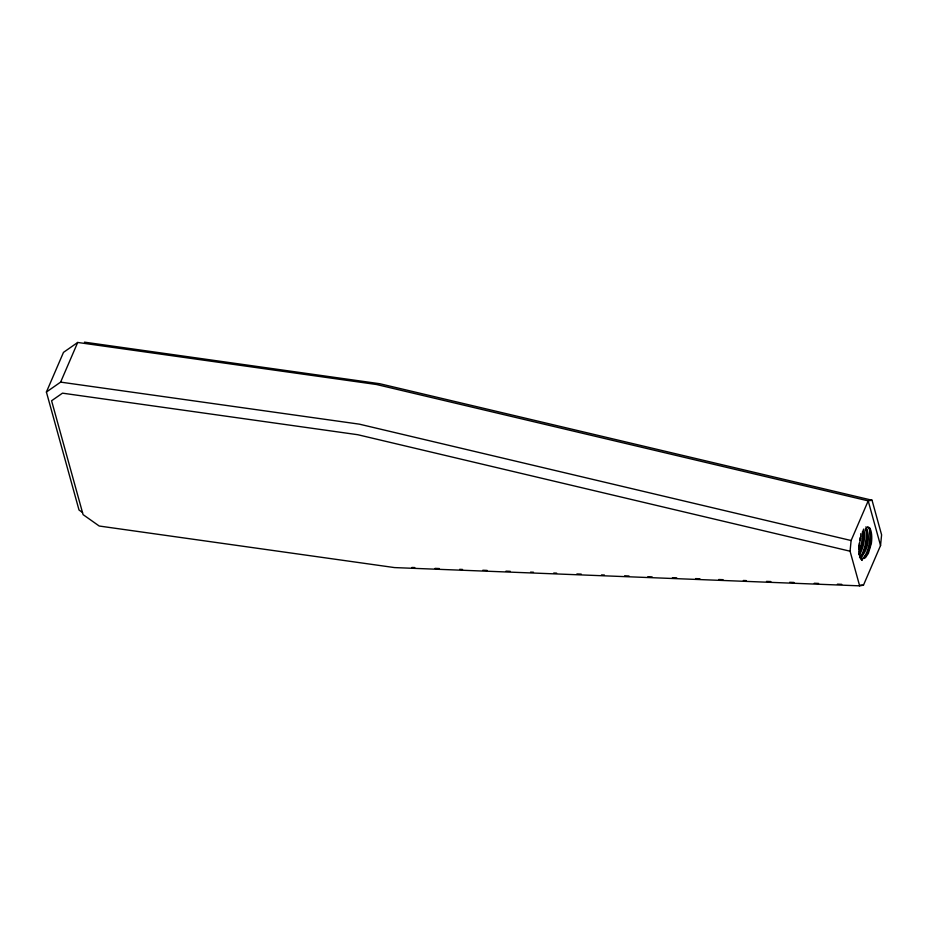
<?xml version="1.0" encoding="UTF-8"?>
<svg xmlns="http://www.w3.org/2000/svg" width="928" height="928" viewBox="0 0 928 928"><rect width="100%" height="100%" fill="white"/><g stroke="black" fill="none" stroke-linecap="round" stroke-linejoin="round"><path stroke-width="1.39" d="M860.72 537.022L860.778 533.635M859.734 556.487L862.147 560.431A18.096 6.229 -82 0 1 859.166 549.643L859.351 545.908M859.363 542.892L859.166 549.643M850.06 551.209L851.115 540.525L868.202 500.865L872.03 500.215L881.6 534.841L880.544 545.525L863.458 585.185L859.641 585.846L394.539 567.588L99.215 526.025L83.079 514.622L51.585 400.757L62.489 393.159L357.802 434.722L850.06 551.209L859.641 585.846M860.592 538.228L858.713 547.822M859.688 540.166L860.117 537.451M859.073 552.067L861.938 541.906L862.46 531.64M859.63 552.16L862.495 542.01L863.028 531.732M82.534 512.5L79.019 510.017L46.4 392.034L63.487 352.373L77.708 342.455L376.478 384.505L868.202 500.865L880.544 545.525M46.4 392.034L60.622 382.116L77.708 342.455M859.398 553.111C862.785 546.024 864.223 537.88 863.052 530.097M859.769 554.387C863.864 546.754 865.58 537.532 863.771 529.018M860.302 557.218C865.499 548.935 867.17 538.553 865.801 528.948M860.859 557.31C866.056 549.028 867.726 538.646 866.369 529.041M863.527 558.389C869.432 549.62 871.38 538.02 869.072 527.742L866.972 527.243A16.089 5.545 -82 0 1 871.392 543.251L868.376 553.366L865.488 557.647L862.518 558.807L861.196 558.122L859.166 554.376M864.084 558.482C870 549.712 871.937 538.112 869.64 527.835M860.047 557.519C866.845 550.014 868.457 538.298 866.218 528.658M860.372 558.064C867.97 550.698 870.893 536.268 865.836 526.895M411.893 567.46L414.793 567.576M435.046 568.377L439.396 568.551M459.662 569.34L462.55 569.456M482.815 570.244L487.154 570.418M505.969 571.161L510.319 571.335M530.572 572.124L533.472 572.24M553.738 573.028L556.626 573.144M576.891 573.945L581.23 574.107M601.495 574.908L604.395 575.024M624.648 575.812L628.998 575.986M647.814 576.729L652.152 576.891M672.417 577.692L676.756 577.866M695.571 578.596L699.909 578.77M718.724 579.513L723.074 579.675M743.34 580.476L746.228 580.592M766.493 581.38L770.832 581.554M789.647 582.297L793.985 582.459M814.25 583.26L818.6 583.434M837.416 584.164L841.754 584.338M860.569 585.081L863.458 585.185M84.448 342.154L379.772 383.728L872.03 500.215M60.622 382.116L359.391 424.166L851.115 540.525M859.525 557.264L862.158 558.702C871.102 552.496 872.784 537.59 869.176 527.835M858.992 553.32L859.49 555.431"/></g></svg>
